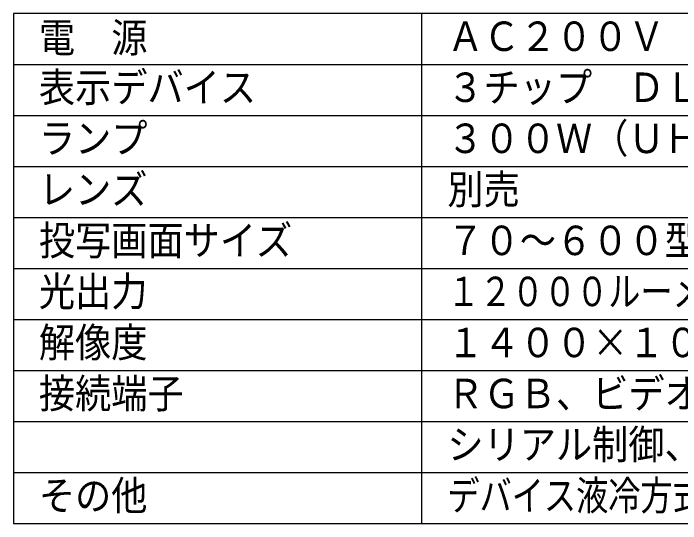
# Model space of a CAD drawing. Units: millimetres, scale not verified. Extents: x -63 to 63, y -57 to 57.
# Drawn here: x -62.5 to 2.8, y -56.5 to -6.5 of the extents above; entities that cross this region are included whole.
import ezdxf
from ezdxf.enums import TextEntityAlignment as Align

# ---------------------------------------------------------------- set-up
doc = ezdxf.new("R2010")
doc.units = ezdxf.units.MM
doc.header["$LTSCALE"] = 0.190236
doc.layers.add('0-0_MOJI1', color=2, linetype='Continuous')
doc.layers.add('0-1_WAKU', color=1, linetype='Continuous')
doc.styles.add('ＭＳ ゴシック', font='')
doc.styles.get('ＭＳ ゴシック').set_extended_font_data('MS Gothic')

msp = doc.modelspace()

# ---------------------------------------------------------------- linework, layer by layer
at = {"layer": '0-1_WAKU', "color": 4}
for p, q in [((-62.5001, -6.5), (-62.5001, -56.5001)), ((62.5001, -6.5), (-62.5001, -6.5)), ((-22.5, -56.5001), (-22.5, -6.5)), ((-62.5001, -56.5001), (62.5001, -56.5001))]:
    msp.add_line(p, q, dxfattribs=at)
at = {"layer": '0-1_WAKU'}
for p, q in [((-62.5001, -11.5), (62.5001, -11.5)), ((-62.5001, -16.5), (62.5001, -16.5)), ((-62.5001, -21.5), (62.5001, -21.5)), ((-62.5001, -26.5), (62.5001, -26.5)), ((-62.5001, -31.5001), (62.5001, -31.5001)), ((-62.5001, -36.5001), (62.5001, -36.5001)), ((-62.5001, -41.5001), (62.5001, -41.5001)), ((-62.5001, -46.5001), (62.5001, -46.5001)), ((-62.5001, -51.5001), (62.5001, -51.5001))]:
    msp.add_line(p, q, dxfattribs=at)

# ---------------------------------------------------------------- texts
at = {"layer": '0-0_MOJI1', "style": 'ＭＳ ゴシック'}
for s, width, p in [('電\u3000源', 0.9, (-60.0001, -11.1871)), ('ＡＣ２００Ｖ\u3000５０／６０Ｈｚ', 0.9, (-20, -11.0551)), ('表示デバイス', 0.9, (-60.0001, -16.0551)), ('３チップ\u3000ＤＬＰ方式', 0.9, (-20, -16.0551)), ('ランプ', 0.9, (-60.0001, -21.0552)), ('３００Ｗ（ＵＨＭランプ\u3000４灯式）\u3000', 0.9, (-20, -21.0552)), ('レンズ', 0.9, (-60.0001, -26.0552)), ('別売', 0.9, (-20, -26.0552)), ('投写画面サイズ', 0.9, (-60.0001, -31.0552)), ('７０～６００型（アスペクト比４：３時）', 0.9, (-20, -31.0552)), ('光出力', 0.9, (-60.0001, -36.0552)), ('１２０００ルーメン（ＡＮＳＩ）', 0.8, (-20, -36.0552)), ('解像度', 0.9, (-60.0001, -41.0552)), ('１４００×１０５０ドット（ＲＧＢ信号時）', 0.9, (-20, -41.0552)), ('接続端子', 0.9, (-60.0001, -46.0552)), ('ＲＧＢ、ビデオ、Ｓビデオ、ＬＡＮ、リモート', 0.9, (-20, -46.0552)), ('シリアル制御、ＤＶＩ－Ｄ', 0.9, (-20, -51.0552)), ('その他', 0.9, (-60.0001, -56.0552)), ('デバイス液冷方式搭載、オートクリーニングロボット搭載', 0.8, (-20, -56.0552))]:
    msp.add_text(s, height=2.887, dxfattribs=dict(at, width=width)).set_placement(p, align=Align.BOTTOM_LEFT)

doc.saveas('drawing.dxf')
